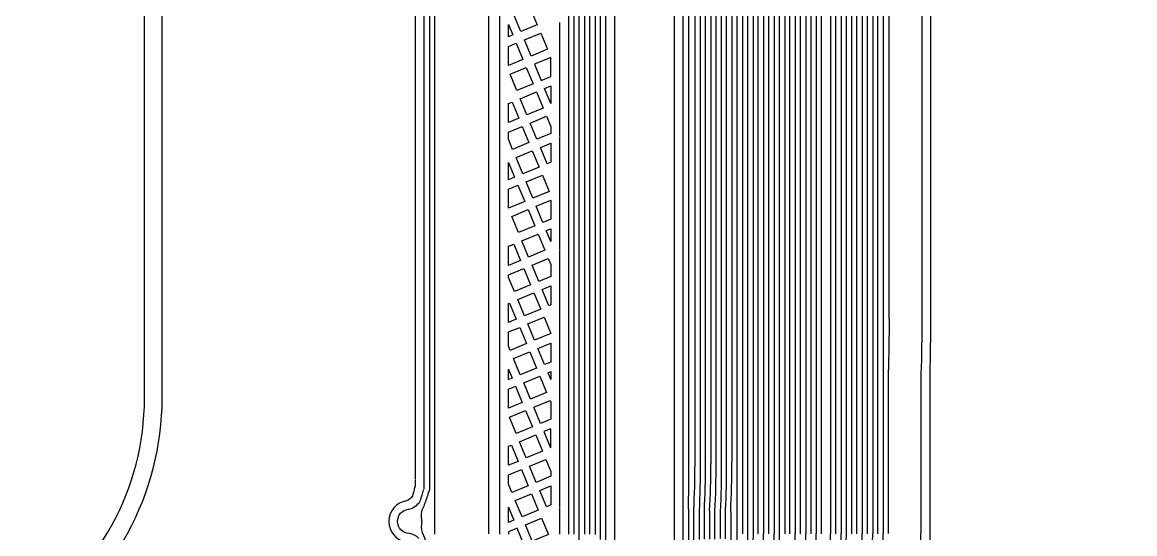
# Model space of a CAD drawing. Extents: x -344 to 154, y 670 to 1023.
# Drawn here: x -166.26 to -153.62, y 954.11 to 959.92 of the extents above; entities that cross this region are included whole.
import ezdxf

# ---------------------------------------------------------------- set-up
doc = ezdxf.new("R2010")
doc.units = 0
doc.layers.add('gbr-dxf_layer0', color=7, linetype='Continuous')
doc.layers.add('gbr-outline-dxf_layer1', color=2, linetype='Continuous')

msp = doc.modelspace()

# ---------------------------------------------------------------- linework, layer by layer
at = {"layer": 'gbr-dxf_layer0'}
for p, q in [((-157.537, 954.11), (-157.537, 967.621)), ((-157.477, 967.62), (-157.477, 954.111)), ((-157.417, 954.11), (-157.417, 967.64)), ((-157.357, 967.641), (-157.357, 954.111)), ((-158.017, 954.11), (-158.017, 967.407)), ((-157.897, 954.11), (-157.897, 967.487)), ((-157.837, 967.486), (-157.837, 954.111)), ((-157.777, 954.11), (-157.777, 967.494)), ((-157.717, 967.493), (-157.717, 954.111)), ((-157.657, 954.111), (-157.657, 967.514)), ((-157.597, 967.513), (-157.597, 954.11)), ((-158.137, 954.111), (-158.137, 967.338)), ((-158.077, 967.34), (-158.077, 954.11)), ((-158.75, 954.54), (-158.75, 967.224)), ((-158.69, 967.226), (-158.69, 954.539)), ((-158.377, 954.905), (-158.377, 967.166)), ((-158.317, 967.164), (-158.317, 954.907)), ((-158.257, 954.904), (-158.257, 967.247)), ((-158.197, 967.249), (-158.197, 954.925)), ((-158.496, 954.906), (-158.496, 967.138)), ((-158.436, 967.14), (-158.436, 954.905)), ((-157.178, 954.11), (-157.178, 966.814)), ((-157.076, 966.815), (-157.076, 954.112)), ((-157.016, 954.11), (-157.016, 966.815)), ((-156.956, 966.813), (-156.956, 954.111)), ((-156.896, 954.112), (-156.896, 966.813)), ((-156.836, 966.815), (-156.836, 954.11)), ((-156.776, 954.11), (-156.776, 966.748)), ((-156.716, 966.749), (-156.716, 954.112)), ((-156.656, 954.11), (-156.656, 966.748)), ((-156.597, 966.749), (-156.597, 954.111)), ((-156.537, 954.11), (-156.537, 966.589)), ((-156.408, 956.558), (-156.408, 966.453)), ((-160.051, 954.103), (-160.051, 963.515)), ((-159.872, 963.515), (-159.872, 954.103)), ((-159.812, 954.104), (-159.812, 963.514)), ((-159.752, 963.515), (-159.752, 954.102)), ((-159.692, 954.043), (-159.692, 963.515)), ((-159.632, 963.516), (-159.632, 954.041)), ((-161.693, 954.726), (-161.693, 963.436)), ((-161.633, 963.438), (-161.633, 954.725)), ((-161.573, 954.105), (-161.573, 963.432)), ((-160.964, 963.438), (-160.964, 954.109)), ((-160.836, 959.368), (-160.836, 960.006)), ((-160.736, 959.758), (-160.736, 959.899)), ((-160.155, 959.921), (-160.155, 959.601)), ((-160.736, 959.433), (-160.736, 959.65)), ((-160.155, 959.597), (-160.155, 959.533)), ((-160.256, 959.524), (-160.44, 959.447)), ((-160.155, 959.529), (-160.155, 959.276)), ((-160.836, 959.034), (-160.836, 959.365)), ((-160.326, 959.17), (-160.255, 959.2)), ((-160.255, 959.2), (-160.255, 958.999)), ((-160.155, 959.273), (-160.155, 958.749)), ((-160.255, 958.999), (-160.326, 959.17)), ((-160.836, 958.711), (-160.836, 959.033)), ((-160.736, 958.784), (-160.736, 959)), ((-160.836, 957.735), (-160.836, 958.707)), ((-160.155, 958.746), (-160.155, 958.628)), ((-160.155, 958.622), (-160.155, 958.303)), ((-160.373, 958.501), (-160.255, 958.55)), ((-160.736, 958.134), (-160.736, 958.331)), ((-160.155, 958.298), (-160.155, 957.977)), ((-160.736, 957.81), (-160.736, 958.026)), ((-160.155, 957.974), (-160.155, 957.329)), ((-160.421, 957.832), (-160.255, 957.901)), ((-160.836, 957.412), (-160.836, 957.734)), ((-160.306, 957.555), (-160.255, 957.576)), ((-160.255, 957.431), (-160.306, 957.555)), ((-160.255, 957.576), (-160.255, 957.431)), ((-160.836, 957.014), (-160.836, 957.408)), ((-160.736, 957.16), (-160.736, 957.377)), ((-160.155, 957.323), (-160.155, 957.182)), ((-160.155, 957.177), (-160.155, 957.004)), ((-160.836, 956.232), (-160.836, 957.014)), ((-160.353, 956.886), (-160.255, 956.927)), ((-160.155, 956.999), (-160.155, 956.678)), ((-160.736, 956.511), (-160.736, 956.727)), ((-160.155, 956.675), (-160.155, 956.398)), ((-160.155, 956.393), (-160.155, 956.352)), ((-160.155, 956.352), (-160.155, 956.03)), ((-160.836, 956.113), (-160.836, 956.228)), ((-160.401, 956.216), (-160.255, 956.277)), ((-160.835, 955.138), (-160.836, 956.11)), ((-160.735, 955.861), (-160.735, 955.979)), ((-160.286, 955.939), (-160.255, 955.952)), ((-160.255, 955.863), (-160.286, 955.939)), ((-160.255, 955.952), (-160.255, 955.863)), ((-160.155, 956.025), (-160.155, 955.705)), ((-156.417, 954.111), (-156.417, 955.929)), ((-160.735, 955.537), (-160.735, 955.753)), ((-160.155, 955.7), (-160.155, 955.613)), ((-160.155, 955.61), (-160.155, 955.379)), ((-160.255, 955.303), (-160.334, 955.27)), ((-160.334, 955.27), (-160.257, 955.085)), ((-160.255, 955.086), (-160.255, 955.303)), ((-160.155, 955.376), (-160.155, 955.054)), ((-160.835, 954.814), (-160.835, 955.137)), ((-160.735, 954.887), (-160.735, 955.104)), ((-160.155, 955.052), (-160.155, 954.828)), ((-160.835, 954.104), (-160.835, 954.811)), ((-160.155, 954.827), (-160.155, 954.731)), ((-161.695, 954.616), (-161.695, 954.679)), ((-160.381, 954.601), (-160.255, 954.654)), ((-160.155, 954.726), (-160.155, 954.406)), ((-160.735, 954.238), (-160.735, 954.41)), ((-160.155, 954.401), (-160.155, 954.105)), ((-158.751, 953.92), (-158.751, 954.389)), ((-158.691, 954.391), (-158.691, 953.919)), ((-158.63, 954.041), (-158.63, 954.372)), ((-158.57, 954.37), (-158.57, 954.042)), ((-158.45, 954.369), (-158.45, 954.049))]:
    msp.add_line(p, q, dxfattribs=at)
for points in [[(-160.498, 968.56, 0.414222), (-160.268, 968.33, 0.174835), (-160.121, 968.383, -0.165789), (-160.059, 968.401), (-159.977, 968.391, -0.131924), (-159.93, 968.368), (-158.937, 967.375, -0.117136), (-158.856, 967.244, -0.047639), (-158.853, 967.226), (-158.853, 954.539, -0.004294), (-158.854, 954.393), (-158.854, 953.92, -0.143797), (-160.038, 950.126, -0.021532), (-160.397, 949.636, 0.015919), (-160.407, 949.623)], [(-157.298, 954.11), (-157.298, 967.886, 0.067777)], [(-157.957, 967.408), (-157.957, 954.11, -0.090836), (-158.485, 951.228)], [(-157.162, 967.256, -0.047402), (-157.169, 967.249, 0.059757), (-157.238, 967.012), (-157.238, 954.112)], [(-158.63, 954.376, 0.012821), (-158.616, 954.905), (-158.616, 967.139)], [(-158.556, 967.14), (-158.556, 954.905, -0.01287), (-158.57, 954.37)], [(-156.357, 966.986, 0.14711), (-156.477, 966.589), (-156.477, 954.112)], [(-155.941, 966.848, 0.123015), (-156.039, 966.453), (-156.039, 956.561)], [(-161.808, 947.811, -0.08521), (-161.329, 949.381, -0.004362), (-161.282, 949.472, -0.03261), (-160.95, 950.01, 0.17111), (-159.529, 954.041), (-159.529, 963.516, 0.129945), (-160.083, 965.612, 0.014275), (-160.087, 965.619, -0.007426), (-160.106, 965.654, 0.023435), (-160.273, 965.944)], [(-160.482, 965.376, -0.12952), (-159.992, 963.515), (-159.992, 954.104)], [(-160.807, 950.931, 0.135488), (-159.932, 954.103), (-159.932, 963.514)], [(-161.796, 963.438), (-161.796, 960.34, -0.089051), (-161.8, 960.318, -0.077996), (-161.796, 960.303), (-161.796, 954.725)], [(-166.153, 952.952, 0.25636), (-164.671, 955.652), (-164.671, 960.304, -0.074831)], [(-156.612, 950.485, 0.001322), (-156.601, 950.514, 0.090653), (-155.945, 954.102), (-155.945, 955.926, 0.007207), (-155.936, 956.558), (-155.936, 960.261)], [(-156.039, 956.558, -0.007234), (-156.048, 955.926), (-156.048, 954.114)], [(-158.317, 954.905, -0.012727), (-158.33, 954.364), (-158.33, 954.054)], [(-158.27, 954.366, 0.00053), (-158.269, 954.382, 0.012185), (-158.257, 954.903)], [(-161.801, 954.638, 0.039947), (-161.807, 954.618, -0.03715), (-161.828, 954.541, -0.234397), (-161.896, 954.484, 0.852746), (-161.898, 954.016, -0.282419), (-161.825, 953.941, -0.037208), (-161.821, 953.893, -0.021892), (-161.884, 953.45, -0.123909), (-162.926, 951.186, 0.030968), (-163.31, 950.643, 0.139419), (-164.115, 947.815)], [(-161.798, 954.658), (-161.798, 954.651, -0.035348), (-161.799, 954.644)], [(-161.796, 954.718), (-161.796, 954.668, -0.02618), (-161.798, 954.658)], [(-161.633, 954.723, -0.016069), (-161.635, 954.678), (-161.635, 954.605, -0.21001), (-161.644, 954.582), (-161.649, 954.577, -0.051624), (-161.694, 954.44, -0.12911), (-161.698, 954.424, 0.159358), (-161.728, 954.289, -0.072723), (-161.722, 954.25, -0.059094), (-161.726, 954.218, 0.152429), (-161.704, 954.096, -0.065883), (-161.701, 954.088, -0.106259), (-161.657, 953.887)], [(-161.748, 954.464, 0.054307), (-161.706, 954.597, -0.157035), (-161.698, 954.613)], [(-161.754, 954.057, 0.141033), (-161.862, 954.112, -0.410599), (-161.997, 954.25, -0.385928), (-161.873, 954.387, 0.160054), (-161.752, 954.461)], [(-158.51, 954.047, -0.028038), (-158.51, 954.05), (-158.51, 954.367)], [(-158.39, 954.049, -0.027012), (-158.39, 954.052), (-158.39, 954.365)], [(-158.27, 954.052, -0.022958), (-158.27, 954.055), (-158.27, 954.362)], [(-158.21, 954.36), (-158.21, 954.062, -0.056443), (-158.21, 954.055, -0.000748), (-158.21, 954.036)]]:
    msp.add_lwpolyline(points, format="xyb", dxfattribs=at)
for points in [[(-160.67, 960.002), (-160.485, 960.078), (-160.409, 959.893), (-160.594, 959.817)], [(-160.555, 959.724), (-160.37, 959.801), (-160.294, 959.616), (-160.479, 959.54)], [(-160.718, 959.332), (-160.533, 959.409), (-160.456, 959.224), (-160.641, 959.148)], [(-160.603, 959.055), (-160.418, 959.132), (-160.341, 958.947), (-160.526, 958.871)], [(-160.488, 958.778), (-160.303, 958.855), (-160.255, 958.737), (-160.255, 958.658), (-160.412, 958.593)], [(-160.736, 958.676), (-160.58, 958.74), (-160.504, 958.555), (-160.689, 958.479), (-160.736, 958.593)], [(-160.65, 958.386), (-160.466, 958.463), (-160.389, 958.278), (-160.574, 958.201)], [(-160.535, 958.109), (-160.351, 958.186), (-160.274, 958.001), (-160.459, 957.924)], [(-160.698, 957.717), (-160.513, 957.794), (-160.437, 957.609), (-160.621, 957.532)], [(-160.583, 957.44), (-160.398, 957.516), (-160.322, 957.332), (-160.507, 957.255)], [(-160.468, 957.163), (-160.283, 957.239), (-160.255, 957.17), (-160.255, 957.035), (-160.392, 956.978)], [(-160.736, 957.052), (-160.561, 957.124), (-160.484, 956.94), (-160.669, 956.863), (-160.736, 957.024)], [(-160.631, 956.771), (-160.446, 956.847), (-160.369, 956.663), (-160.554, 956.586)], [(-160.516, 956.494), (-160.331, 956.57), (-160.255, 956.385), (-160.439, 956.309)], [(-160.736, 956.403), (-160.608, 956.455), (-160.532, 956.271), (-160.717, 956.194), (-160.736, 956.24)], [(-160.678, 956.102), (-160.493, 956.178), (-160.417, 955.993), (-160.602, 955.917)], [(-160.563, 955.824), (-160.379, 955.901), (-160.302, 955.716), (-160.487, 955.64)], [(-160.449, 955.547), (-160.264, 955.624), (-160.255, 955.602), (-160.255, 955.411), (-160.372, 955.363)], [(-160.726, 955.433), (-160.541, 955.509), (-160.464, 955.324), (-160.649, 955.248)], [(-160.611, 955.155), (-160.426, 955.232), (-160.35, 955.047), (-160.534, 954.971)], [(-160.496, 954.878), (-160.311, 954.955), (-160.255, 954.818), (-160.255, 954.762), (-160.42, 954.693)], [(-160.735, 954.779), (-160.588, 954.84), (-160.512, 954.655), (-160.697, 954.579), (-160.735, 954.672)], [(-160.658, 954.486), (-160.474, 954.563), (-160.397, 954.378), (-160.582, 954.301)], [(-160.544, 954.209), (-160.359, 954.286), (-160.282, 954.101), (-160.467, 954.024)]]:
    msp.add_lwpolyline(points, close=True, dxfattribs=at)
for points in [[(-160.736, 959.899), (-160.686, 959.779), (-160.736, 959.758)], [(-160.736, 959.65), (-160.648, 959.686), (-160.571, 959.501), (-160.736, 959.433)], [(-160.44, 959.447), (-160.364, 959.263), (-160.255, 959.308), (-160.255, 959.521)], [(-160.736, 959), (-160.695, 959.017), (-160.619, 958.832), (-160.736, 958.784)], [(-160.255, 958.55), (-160.255, 958.334), (-160.297, 958.316), (-160.373, 958.501)], [(-160.736, 958.331), (-160.666, 958.163), (-160.736, 958.134)], [(-160.736, 958.026), (-160.628, 958.071), (-160.551, 957.886), (-160.736, 957.81)], [(-160.255, 957.901), (-160.255, 957.684), (-160.344, 957.647), (-160.421, 957.832)], [(-160.736, 957.377), (-160.675, 957.402), (-160.599, 957.217), (-160.736, 957.16)], [(-160.255, 956.927), (-160.255, 956.71), (-160.277, 956.701), (-160.353, 956.886)], [(-160.736, 956.727), (-160.723, 956.732), (-160.647, 956.548), (-160.736, 956.511)], [(-160.255, 956.277), (-160.255, 956.061), (-160.325, 956.032), (-160.401, 956.216)], [(-160.735, 955.979), (-160.694, 955.879), (-160.735, 955.861)], [(-160.735, 955.753), (-160.656, 955.786), (-160.579, 955.601), (-160.735, 955.537)], [(-160.735, 955.104), (-160.703, 955.117), (-160.627, 954.932), (-160.735, 954.887)], [(-160.255, 954.654), (-160.255, 954.437), (-160.305, 954.416), (-160.381, 954.601)], [(-160.735, 954.41), (-160.674, 954.263), (-160.735, 954.238)], [(-160.739, 953.912), (-160.56, 953.986), (-160.636, 954.171), (-160.735, 954.13), (-160.735, 954.106)]]:
    msp.add_lwpolyline(points, dxfattribs=at)
for centre, radius, start, end in [((-177.898, 956.559), 21.491, 358.3355, 359.9914), ((-168.952, 954.905), 10.456, 357.0693, 0.0019), ((-168.952, 954.905), 10.516, 357.0787, 359.9952), ((-168.952, 954.905), 10.576, 357.0923, 359.9935), ((-168.953, 954.905), 10.756, 357.1, 0.1008), ((-162.335, 954.724), 0.641, 356.2407, 0.0027), ((-167.407, 954.539), 8.657, 359.0205, 0.0006), ((-167.407, 954.539), 8.717, 359.0316, 359.9921), ((-166.088, 954.11), 7.951, 339.2355, 0.0001), ((-166.088, 954.109), 8.071, 339.2388, 0.0061), ((-166.088, 954.109), 8.251, 339.2424, 0.01), ((-166.088, 954.108), 8.371, 339.255, 0.014), ((-166.088, 954.107), 8.431, 339.2487, 0.018), ((-166.088, 954.107), 8.611, 339.2518, 0.0214), ((-166.088, 954.106), 8.731, 339.2547, 0.0252), ((-166.089, 954.106), 8.851, 339.2578, 0.0285), ((-166.089, 954.105), 9.013, 339.27, 0.0316), ((-166.089, 954.105), 9.133, 339.2717, 0.0331), ((-166.089, 954.104), 9.193, 339.2685, 0.0363), ((-166.089, 954.104), 9.373, 339.2774, 0.0393), ((-166.089, 954.104), 9.492, 339.2797, 0.0395), ((-166.089, 954.103), 9.612, 339.2774, 0.0441), ((-166.089, 954.102), 10.041, 339.2798, 0.0476)]:
    msp.add_arc(centre, radius, start, end, dxfattribs=at)
at = {"layer": 'gbr-outline-dxf_layer1'}
msp.add_lwpolyline([(-166.261, 953.121, 0.256384), (-164.872, 955.652), (-164.872, 969.436, -0.250642), (-164.427, 970.268), (-164.223, 970.404, -0.147964), (-163.669, 970.571), (-154.071, 970.571, -0.414218), (-153.572, 970.071), (-153.572, 962.482, 0.02121), (-153.534, 961.635), (-152.91, 954.503, -0.021814), (-152.872, 953.632)], format="xyb", dxfattribs=at)

doc.saveas('drawing.dxf')
